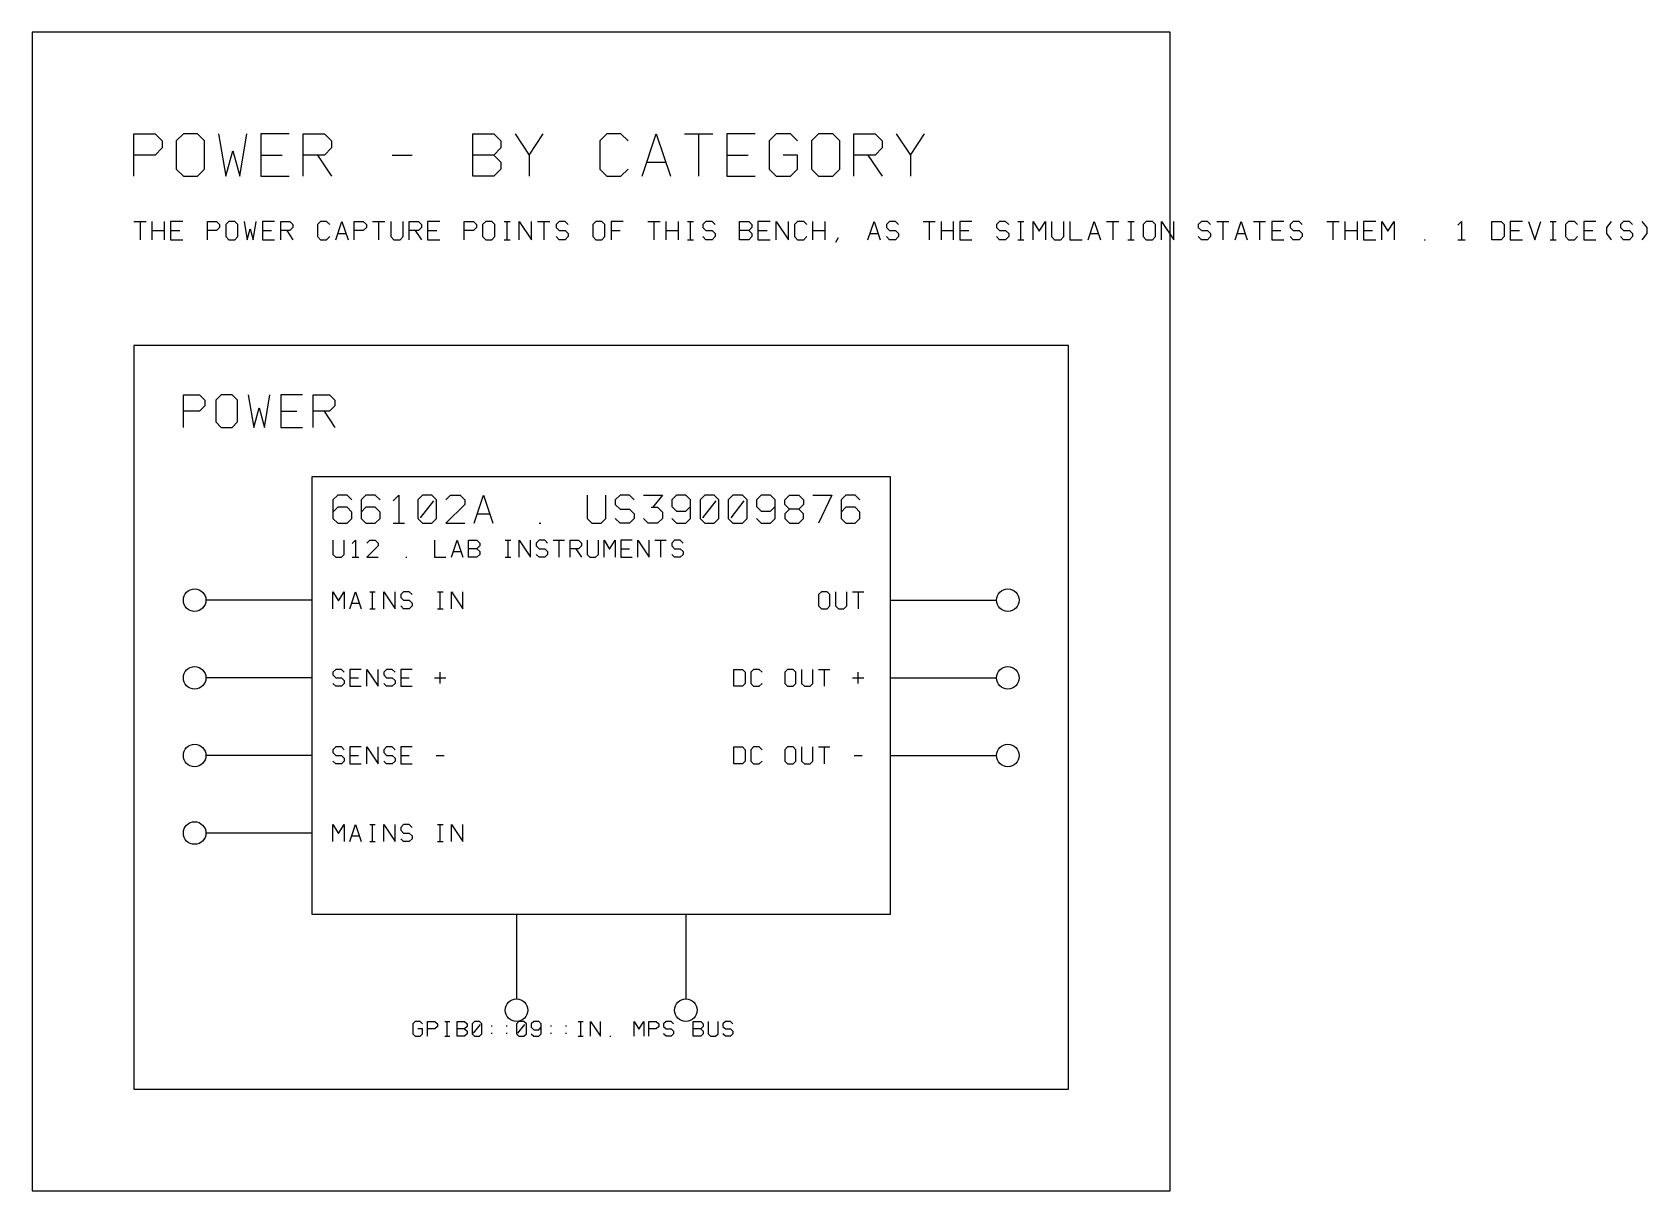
# Model space of a CAD drawing. Header units: millimetres. Extents: x 10 to 238, y 10 to 174.
import ezdxf

# ---------------------------------------------------------------- set-up
doc = ezdxf.new("R2010")
doc.units = ezdxf.units.MM
for name, color, linetype, lineweight in [('DEVICE', 7, 'CONTINUOUS', 25), ('GROUP', 6, 'CONTINUOUS', 25), ('LABEL', 8, 'CONTINUOUS', 25), ('POINT', 4, 'CONTINUOUS', 25), ('PORT_BUS', 5, 'CONTINUOUS', 25), ('PORT_IN', 3, 'CONTINUOUS', 25), ('PORT_OUT', 30, 'CONTINUOUS', 25), ('SHEET', 7, 'CONTINUOUS', 25)]:
    doc.layers.add(name, color=color, linetype=linetype, lineweight=lineweight)

msp = doc.modelspace()

# ---------------------------------------------------------------- linework, layer by layer
at = {"layer": 'DEVICE'}
msp.add_lwpolyline([(49.2, 48.8), (131.2, 48.8), (131.2, 110.8), (49.2, 110.8)], close=True, dxfattribs=at)
at = {"layer": 'GROUP'}
msp.add_lwpolyline([(24, 24), (156.4, 24), (156.4, 129.4), (24, 129.4)], close=True, dxfattribs=at)
for points in [[(31, 117.8), (31, 122.4), (33.3, 122.4), (34.066667, 121.633333), (34.066667, 120.866667), (33.3, 120.1), (31, 120.1)], [(36.366667, 117.8), (37.9, 117.8), (38.666667, 118.566667), (38.666667, 121.633333), (37.9, 122.4), (36.366667, 122.4), (35.6, 121.633333), (35.6, 118.566667), (36.366667, 117.8)], [(40.2, 122.4), (40.966667, 117.8), (41.733333, 120.56), (42.5, 117.8), (43.266667, 122.4)], [(47.866667, 122.4), (44.8, 122.4), (44.8, 117.8), (47.866667, 117.8)], [(49.4, 117.8), (49.4, 122.4), (51.7, 122.4), (52.466667, 121.633333), (52.466667, 120.866667), (51.7, 120.1), (49.4, 120.1)], [(44.8, 120.1), (47.1, 120.1)], [(50.933333, 120.1), (52.466667, 117.8)]]:
    msp.add_lwpolyline(points, dxfattribs=at)
at = {"layer": 'LABEL'}
for points in [[(54.866667, 107.533333), (54.2, 108.2), (52.866667, 108.2), (52.2, 107.533333), (52.2, 104.866667), (52.866667, 104.2), (54.2, 104.2), (54.866667, 104.866667), (54.866667, 105.8), (54.2, 106.466667), (52.866667, 106.466667), (52.2, 105.8)], [(58.866667, 107.533333), (58.2, 108.2), (56.866667, 108.2), (56.2, 107.533333), (56.2, 104.866667), (56.866667, 104.2), (58.2, 104.2), (58.866667, 104.866667), (58.866667, 105.8), (58.2, 106.466667), (56.866667, 106.466667), (56.2, 105.8)], [(60.733333, 107.4), (61.533333, 108.2), (61.533333, 104.2)], [(64.866667, 104.2), (66.2, 104.2), (66.866667, 104.866667), (66.866667, 107.533333), (66.2, 108.2), (64.866667, 108.2), (64.2, 107.533333), (64.2, 104.866667), (64.866667, 104.2)], [(68.2, 107.533333), (68.866667, 108.2), (70.2, 108.2), (70.866667, 107.533333), (70.866667, 106.866667), (68.2, 104.2), (70.866667, 104.2)], [(72.2, 104.2), (73.533333, 108.2), (74.866667, 104.2)], [(88.2, 108.2), (88.2, 104.866667), (88.866667, 104.2), (90.2, 104.2), (90.866667, 104.866667), (90.866667, 108.2)], [(94.866667, 107.533333), (94.2, 108.2), (92.866667, 108.2), (92.2, 107.533333), (92.2, 106.866667), (92.866667, 106.2), (94.2, 106.2), (94.866667, 105.533333), (94.866667, 104.866667), (94.2, 104.2), (92.866667, 104.2), (92.2, 104.866667)], [(96.2, 108.2), (98.866667, 108.2), (97.533333, 106.466667)], [(100.2, 104.866667), (100.866667, 104.2), (102.2, 104.2), (102.866667, 104.866667), (102.866667, 107.533333), (102.2, 108.2), (100.866667, 108.2), (100.2, 107.533333), (100.2, 106.6), (100.866667, 105.933333), (102.2, 105.933333), (102.866667, 106.6)], [(104.866667, 104.2), (106.2, 104.2), (106.866667, 104.866667), (106.866667, 107.533333), (106.2, 108.2), (104.866667, 108.2), (104.2, 107.533333), (104.2, 104.866667), (104.866667, 104.2)], [(108.866667, 104.2), (110.2, 104.2), (110.866667, 104.866667), (110.866667, 107.533333), (110.2, 108.2), (108.866667, 108.2), (108.2, 107.533333), (108.2, 104.866667), (108.866667, 104.2)], [(112.2, 104.866667), (112.866667, 104.2), (114.2, 104.2), (114.866667, 104.866667), (114.866667, 107.533333), (114.2, 108.2), (112.866667, 108.2), (112.2, 107.533333), (112.2, 106.6), (112.866667, 105.933333), (114.2, 105.933333), (114.866667, 106.6)], [(116.866667, 106.2), (116.2, 106.866667), (116.2, 107.533333), (116.866667, 108.2), (118.2, 108.2), (118.866667, 107.533333), (118.866667, 106.866667), (118.2, 106.2), (116.866667, 106.2), (116.2, 105.533333), (116.2, 104.866667), (116.866667, 104.2), (118.2, 104.2), (118.866667, 104.866667), (118.866667, 105.533333), (118.2, 106.2)], [(120.2, 108.2), (122.866667, 108.2), (121, 104.2)], [(126.866667, 107.533333), (126.2, 108.2), (124.866667, 108.2), (124.2, 107.533333), (124.2, 104.866667), (124.866667, 104.2), (126.2, 104.2), (126.866667, 104.866667), (126.866667, 105.8), (126.2, 106.466667), (124.866667, 106.466667), (124.2, 105.8)], [(64.6, 105), (66.466667, 107.4)], [(72.666667, 105.533333), (74.4, 105.533333)], [(97.266667, 106.466667), (98.2, 106.466667), (98.866667, 105.8), (98.866667, 104.866667), (98.2, 104.2), (96.866667, 104.2), (96.2, 104.866667)], [(104.6, 105), (106.466667, 107.4)], [(108.6, 105), (110.466667, 107.4)], [(60.733333, 104.2), (62.333333, 104.2)], [(81.4, 104.2), (81.666667, 104.2)], [(52.2, 101.8), (52.2, 99.8), (52.6, 99.4), (53.4, 99.4), (53.8, 99.8), (53.8, 101.8)], [(54.92, 101.32), (55.4, 101.8), (55.4, 99.4)], [(57, 101.4), (57.4, 101.8), (58.2, 101.8), (58.6, 101.4), (58.6, 101), (57, 99.4), (58.6, 99.4)], [(66.6, 101.8), (66.6, 99.4), (68.2, 99.4)], [(69, 99.4), (69.8, 101.8), (70.6, 99.4)], [(71.4, 99.4), (71.4, 101.8), (72.6, 101.8), (73, 101.4), (73, 101), (72.6, 100.6), (71.4, 100.6)], [(76.6, 101.8), (77.4, 101.8)], [(77, 99.4), (77, 101.8)], [(78.6, 99.4), (78.6, 101.8), (80.2, 99.4), (80.2, 101.8)], [(82.6, 101.4), (82.2, 101.8), (81.4, 101.8), (81, 101.4), (81, 101), (81.4, 100.6), (82.2, 100.6), (82.6, 100.2), (82.6, 99.8), (82.2, 99.4), (81.4, 99.4), (81, 99.8)], [(83.4, 101.8), (85, 101.8)], [(84.2, 101.8), (84.2, 99.4)], [(85.8, 99.4), (85.8, 101.8), (87, 101.8), (87.4, 101.4), (87.4, 101), (87, 100.6), (85.8, 100.6)], [(88.2, 101.8), (88.2, 99.8), (88.6, 99.4), (89.4, 99.4), (89.8, 99.8), (89.8, 101.8)], [(90.6, 99.4), (90.6, 101.8), (91.4, 100.52), (92.2, 101.8), (92.2, 99.4)], [(94.6, 101.8), (93, 101.8), (93, 99.4), (94.6, 99.4)], [(95.4, 99.4), (95.4, 101.8), (97, 99.4), (97, 101.8)], [(97.8, 101.8), (99.4, 101.8)], [(98.6, 101.8), (98.6, 99.4)], [(101.8, 101.4), (101.4, 101.8), (100.6, 101.8), (100.2, 101.4), (100.2, 101), (100.6, 100.6), (101.4, 100.6), (101.8, 100.2), (101.8, 99.8), (101.4, 99.4), (100.6, 99.4), (100.2, 99.8)], [(54.92, 99.4), (55.88, 99.4)], [(62.52, 99.4), (62.68, 99.4)], [(69.28, 100.2), (70.32, 100.2)], [(72.6, 100.6), (73, 100.2), (73, 99.8), (72.6, 99.4), (71.4, 99.4)], [(76.6, 99.4), (77.4, 99.4)], [(86.6, 100.6), (87.4, 99.4)], [(93, 100.6), (94.2, 100.6)], [(52.2, 92.1), (52.2, 94.5), (53, 93.22), (53.8, 94.5), (53.8, 92.1)], [(54.6, 92.1), (55.4, 94.5), (56.2, 92.1)], [(57.4, 94.5), (58.2, 94.5)], [(57.8, 92.1), (57.8, 94.5)], [(59.4, 92.1), (59.4, 94.5), (61, 92.1), (61, 94.5)], [(63.4, 94.1), (63, 94.5), (62.2, 94.5), (61.8, 94.1), (61.8, 93.7), (62.2, 93.3), (63, 93.3), (63.4, 92.9), (63.4, 92.5), (63, 92.1), (62.2, 92.1), (61.8, 92.5)], [(67, 94.5), (67.8, 94.5)], [(67.4, 92.1), (67.4, 94.5)], [(69, 92.1), (69, 94.5), (70.6, 92.1), (70.6, 94.5)], [(121.4, 92.1), (122.2, 92.1), (122.6, 92.5), (122.6, 94.1), (122.2, 94.5), (121.4, 94.5), (121, 94.1), (121, 92.5), (121.4, 92.1)], [(123.4, 94.5), (123.4, 92.5), (123.8, 92.1), (124.6, 92.1), (125, 92.5), (125, 94.5)], [(125.8, 94.5), (127.4, 94.5)], [(126.6, 94.5), (126.6, 92.1)], [(54.88, 92.9), (55.92, 92.9)], [(57.4, 92.1), (58.2, 92.1)], [(67, 92.1), (67.8, 92.1)], [(53.8, 83.1), (53.4, 83.5), (52.6, 83.5), (52.2, 83.1), (52.2, 82.7), (52.6, 82.3), (53.4, 82.3), (53.8, 81.9), (53.8, 81.5), (53.4, 81.1), (52.6, 81.1), (52.2, 81.5)], [(56.2, 83.5), (54.6, 83.5), (54.6, 81.1), (56.2, 81.1)], [(57, 81.1), (57, 83.5), (58.6, 81.1), (58.6, 83.5)], [(61, 83.1), (60.6, 83.5), (59.8, 83.5), (59.4, 83.1), (59.4, 82.7), (59.8, 82.3), (60.6, 82.3), (61, 81.9), (61, 81.5), (60.6, 81.1), (59.8, 81.1), (59.4, 81.5)], [(63.4, 83.5), (61.8, 83.5), (61.8, 81.1), (63.4, 81.1)], [(67.4, 81.5), (67.4, 83.1)], [(109, 81.1), (109, 83.5), (110.2, 83.5), (110.6, 83.1), (110.6, 81.5), (110.2, 81.1), (109, 81.1)], [(113, 83.1), (112.6, 83.5), (111.8, 83.5), (111.4, 83.1), (111.4, 81.5), (111.8, 81.1), (112.6, 81.1), (113, 81.5)], [(116.6, 81.1), (117.4, 81.1), (117.8, 81.5), (117.8, 83.1), (117.4, 83.5), (116.6, 83.5), (116.2, 83.1), (116.2, 81.5), (116.6, 81.1)], [(118.6, 83.5), (118.6, 81.5), (119, 81.1), (119.8, 81.1), (120.2, 81.5), (120.2, 83.5)], [(121, 83.5), (122.6, 83.5)], [(121.8, 83.5), (121.8, 81.1)], [(126.6, 81.5), (126.6, 83.1)], [(54.6, 82.3), (55.8, 82.3)], [(61.8, 82.3), (63, 82.3)], [(66.6, 82.3), (68.2, 82.3)], [(125.8, 82.3), (127.4, 82.3)], [(53.8, 72.1), (53.4, 72.5), (52.6, 72.5), (52.2, 72.1), (52.2, 71.7), (52.6, 71.3), (53.4, 71.3), (53.8, 70.9), (53.8, 70.5), (53.4, 70.1), (52.6, 70.1), (52.2, 70.5)], [(56.2, 72.5), (54.6, 72.5), (54.6, 70.1), (56.2, 70.1)], [(54.6, 71.3), (55.8, 71.3)], [(57, 70.1), (57, 72.5), (58.6, 70.1), (58.6, 72.5)], [(61, 72.1), (60.6, 72.5), (59.8, 72.5), (59.4, 72.1), (59.4, 71.7), (59.8, 71.3), (60.6, 71.3), (61, 70.9), (61, 70.5), (60.6, 70.1), (59.8, 70.1), (59.4, 70.5)], [(63.4, 72.5), (61.8, 72.5), (61.8, 70.1), (63.4, 70.1)], [(61.8, 71.3), (63, 71.3)], [(66.84, 71.3), (67.96, 71.3)], [(109, 70.1), (109, 72.5), (110.2, 72.5), (110.6, 72.1), (110.6, 70.5), (110.2, 70.1), (109, 70.1)], [(113, 72.1), (112.6, 72.5), (111.8, 72.5), (111.4, 72.1), (111.4, 70.5), (111.8, 70.1), (112.6, 70.1), (113, 70.5)], [(116.6, 70.1), (117.4, 70.1), (117.8, 70.5), (117.8, 72.1), (117.4, 72.5), (116.6, 72.5), (116.2, 72.1), (116.2, 70.5), (116.6, 70.1)], [(118.6, 72.5), (118.6, 70.5), (119, 70.1), (119.8, 70.1), (120.2, 70.5), (120.2, 72.5)], [(121, 72.5), (122.6, 72.5)], [(121.8, 72.5), (121.8, 70.1)], [(126.04, 71.3), (127.16, 71.3)], [(52.2, 59.1), (52.2, 61.5), (53, 60.22), (53.8, 61.5), (53.8, 59.1)], [(54.6, 59.1), (55.4, 61.5), (56.2, 59.1)], [(54.88, 59.9), (55.92, 59.9)], [(57.4, 61.5), (58.2, 61.5)], [(57.8, 59.1), (57.8, 61.5)], [(59.4, 59.1), (59.4, 61.5), (61, 59.1), (61, 61.5)], [(63.4, 61.1), (63, 61.5), (62.2, 61.5), (61.8, 61.1), (61.8, 60.7), (62.2, 60.3), (63, 60.3), (63.4, 59.9), (63.4, 59.5), (63, 59.1), (62.2, 59.1), (61.8, 59.5)], [(67, 61.5), (67.8, 61.5)], [(67.4, 59.1), (67.4, 61.5)], [(69, 59.1), (69, 61.5), (70.6, 59.1), (70.6, 61.5)], [(57.4, 59.1), (58.2, 59.1)], [(67, 59.1), (67.8, 59.1)], [(64.9, 33.25), (64.55, 33.6), (63.85, 33.6), (63.5, 33.25), (63.5, 31.85), (63.85, 31.5), (64.55, 31.5), (64.9, 31.85), (64.9, 32.55), (64.2, 32.55)], [(65.6, 31.5), (65.6, 33.6), (66.65, 33.6), (67, 33.25), (67, 32.9), (66.65, 32.55), (65.6, 32.55)], [(68.05, 33.6), (68.75, 33.6)], [(68.4, 31.5), (68.4, 33.6)], [(69.8, 31.5), (69.8, 33.6), (70.85, 33.6), (71.2, 33.25), (71.2, 32.9), (70.85, 32.55), (69.8, 32.55)], [(70.85, 32.55), (71.2, 32.2), (71.2, 31.85), (70.85, 31.5), (69.8, 31.5)], [(72.25, 31.5), (72.95, 31.5), (73.3, 31.85), (73.3, 33.25), (72.95, 33.6), (72.25, 33.6), (71.9, 33.25), (71.9, 31.85), (72.25, 31.5)], [(72.11, 31.92), (73.09, 33.18)], [(74.63, 32.97), (74.77, 32.97)], [(76.73, 32.97), (76.87, 32.97)], [(78.55, 31.5), (79.25, 31.5), (79.6, 31.85), (79.6, 33.25), (79.25, 33.6), (78.55, 33.6), (78.2, 33.25), (78.2, 31.85), (78.55, 31.5)], [(78.41, 31.92), (79.39, 33.18)], [(80.3, 31.85), (80.65, 31.5), (81.35, 31.5), (81.7, 31.85), (81.7, 33.25), (81.35, 33.6), (80.65, 33.6), (80.3, 33.25), (80.3, 32.76), (80.65, 32.41), (81.35, 32.41), (81.7, 32.76)], [(83.03, 32.97), (83.17, 32.97)], [(85.13, 32.97), (85.27, 32.97)], [(86.95, 33.6), (87.65, 33.6)], [(87.3, 31.5), (87.3, 33.6)], [(88.7, 31.5), (88.7, 33.6), (90.1, 31.5), (90.1, 33.6)], [(94.85, 31.5), (94.85, 33.6), (95.55, 32.48), (96.25, 33.6), (96.25, 31.5)], [(96.95, 31.5), (96.95, 33.6), (98, 33.6), (98.35, 33.25), (98.35, 32.9), (98, 32.55), (96.95, 32.55)], [(100.45, 33.25), (100.1, 33.6), (99.4, 33.6), (99.05, 33.25), (99.05, 32.9), (99.4, 32.55), (100.1, 32.55), (100.45, 32.2), (100.45, 31.85), (100.1, 31.5), (99.4, 31.5), (99.05, 31.85)], [(103.25, 31.5), (103.25, 33.6), (104.3, 33.6), (104.65, 33.25), (104.65, 32.9), (104.3, 32.55), (103.25, 32.55)], [(104.3, 32.55), (104.65, 32.2), (104.65, 31.85), (104.3, 31.5), (103.25, 31.5)], [(105.35, 33.6), (105.35, 31.85), (105.7, 31.5), (106.4, 31.5), (106.75, 31.85), (106.75, 33.6)], [(108.85, 33.25), (108.5, 33.6), (107.8, 33.6), (107.45, 33.25), (107.45, 32.9), (107.8, 32.55), (108.5, 32.55), (108.85, 32.2), (108.85, 31.85), (108.5, 31.5), (107.8, 31.5), (107.45, 31.85)], [(68.05, 31.5), (68.75, 31.5)], [(74.63, 31.92), (74.77, 31.92)], [(76.73, 31.92), (76.87, 31.92)], [(83.03, 31.92), (83.17, 31.92)], [(85.13, 31.92), (85.27, 31.92)], [(86.95, 31.5), (87.65, 31.5)], [(91.43, 31.5), (91.57, 31.5)]]:
    msp.add_lwpolyline(points, dxfattribs=at)
at = {"layer": 'POINT'}
for centre in [(32.6, 93.3), (147.8, 93.3), (32.6, 82.3), (147.8, 82.3), (32.6, 71.3), (147.8, 71.3), (32.6, 60.3), (78.2, 35.2), (102.2, 35.2)]:
    msp.add_circle(centre, 1.6, dxfattribs=at)
at = {"layer": 'PORT_BUS'}
for p, q in [((78.2, 48.8), (78.2, 36.8)), ((102.2, 48.8), (102.2, 36.8))]:
    msp.add_line(p, q, dxfattribs=at)
at = {"layer": 'PORT_IN'}
for p, q in [((49.2, 93.3), (34.2, 93.3)), ((49.2, 82.3), (34.2, 82.3)), ((49.2, 71.3), (34.2, 71.3)), ((49.2, 60.3), (34.2, 60.3))]:
    msp.add_line(p, q, dxfattribs=at)
at = {"layer": 'PORT_OUT'}
for p, q in [((131.2, 93.3), (146.2, 93.3)), ((131.2, 82.3), (146.2, 82.3)), ((131.2, 71.3), (146.2, 71.3))]:
    msp.add_line(p, q, dxfattribs=at)
at = {"layer": 'SHEET'}
msp.add_lwpolyline([(9.6, 9.6), (170.8, 9.6), (170.8, 173.8), (9.6, 173.8)], close=True, dxfattribs=at)
for points in [[(24, 153.4), (24, 159.4), (27, 159.4), (28, 158.4), (28, 157.4), (27, 156.4), (24, 156.4)], [(31, 153.4), (33, 153.4), (34, 154.4), (34, 158.4), (33, 159.4), (31, 159.4), (30, 158.4), (30, 154.4), (31, 153.4)], [(36, 159.4), (37, 153.4), (38, 157), (39, 153.4), (40, 159.4)], [(46, 159.4), (42, 159.4), (42, 153.4), (46, 153.4)], [(48, 153.4), (48, 159.4), (51, 159.4), (52, 158.4), (52, 157.4), (51, 156.4), (48, 156.4)], [(72, 153.4), (72, 159.4), (75, 159.4), (76, 158.4), (76, 157.4), (75, 156.4), (72, 156.4)], [(78, 159.4), (80, 156.4), (82, 159.4)], [(94, 158.4), (93, 159.4), (91, 159.4), (90, 158.4), (90, 154.4), (91, 153.4), (93, 153.4), (94, 154.4)], [(96, 153.4), (98, 159.4), (100, 153.4)], [(102, 159.4), (106, 159.4)], [(104, 159.4), (104, 153.4)], [(112, 159.4), (108, 159.4), (108, 153.4), (112, 153.4)], [(118, 158.4), (117, 159.4), (115, 159.4), (114, 158.4), (114, 154.4), (115, 153.4), (117, 153.4), (118, 154.4), (118, 156.4), (116, 156.4)], [(121, 153.4), (123, 153.4), (124, 154.4), (124, 158.4), (123, 159.4), (121, 159.4), (120, 158.4), (120, 154.4), (121, 153.4)], [(126, 153.4), (126, 159.4), (129, 159.4), (130, 158.4), (130, 157.4), (129, 156.4), (126, 156.4)], [(132, 159.4), (134, 156.4), (136, 159.4)], [(42, 156.4), (45, 156.4)], [(50, 156.4), (52, 153.4)], [(60.6, 156.4), (63.4, 156.4)], [(75, 156.4), (76, 155.4), (76, 154.4), (75, 153.4), (72, 153.4)], [(80, 156.4), (80, 153.4)], [(108, 156.4), (111, 156.4)], [(128, 156.4), (130, 153.4)], [(134, 156.4), (134, 153.4)], [(96.7, 155.4), (99.3, 155.4)], [(24, 147), (25.733333, 147)], [(24.866667, 147), (24.866667, 144.4)], [(26.6, 144.4), (26.6, 147)], [(28.333333, 144.4), (28.333333, 147)], [(30.933333, 147), (29.2, 147), (29.2, 144.4), (30.933333, 144.4)], [(34.4, 144.4), (34.4, 147), (35.7, 147), (36.133333, 146.566667), (36.133333, 146.133333), (35.7, 145.7), (34.4, 145.7)], [(37.433333, 144.4), (38.3, 144.4), (38.733333, 144.833333), (38.733333, 146.566667), (38.3, 147), (37.433333, 147), (37, 146.566667), (37, 144.833333), (37.433333, 144.4)], [(39.6, 147), (40.033333, 144.4), (40.466667, 145.96), (40.9, 144.4), (41.333333, 147)], [(43.933333, 147), (42.2, 147), (42.2, 144.4), (43.933333, 144.4)], [(44.8, 144.4), (44.8, 147), (46.1, 147), (46.533333, 146.566667), (46.533333, 146.133333), (46.1, 145.7), (44.8, 145.7)], [(51.733333, 146.566667), (51.3, 147), (50.433333, 147), (50, 146.566667), (50, 144.833333), (50.433333, 144.4), (51.3, 144.4), (51.733333, 144.833333)], [(52.6, 144.4), (53.466667, 147), (54.333333, 144.4)], [(55.2, 144.4), (55.2, 147), (56.5, 147), (56.933333, 146.566667), (56.933333, 146.133333), (56.5, 145.7), (55.2, 145.7)], [(57.8, 147), (59.533333, 147)], [(58.666667, 147), (58.666667, 144.4)], [(60.4, 147), (60.4, 144.833333), (60.833333, 144.4), (61.7, 144.4), (62.133333, 144.833333), (62.133333, 147)], [(63, 144.4), (63, 147), (64.3, 147), (64.733333, 146.566667), (64.733333, 146.133333), (64.3, 145.7), (63, 145.7)], [(67.333333, 147), (65.6, 147), (65.6, 144.4), (67.333333, 144.4)], [(70.8, 144.4), (70.8, 147), (72.1, 147), (72.533333, 146.566667), (72.533333, 146.133333), (72.1, 145.7), (70.8, 145.7)], [(73.833333, 144.4), (74.7, 144.4), (75.133333, 144.833333), (75.133333, 146.566667), (74.7, 147), (73.833333, 147), (73.4, 146.566667), (73.4, 144.833333), (73.833333, 144.4)], [(76.433333, 147), (77.3, 147)], [(76.866667, 144.4), (76.866667, 147)], [(78.6, 144.4), (78.6, 147), (80.333333, 144.4), (80.333333, 147)], [(81.2, 147), (82.933333, 147)], [(82.066667, 147), (82.066667, 144.4)], [(85.533333, 146.566667), (85.1, 147), (84.233333, 147), (83.8, 146.566667), (83.8, 146.133333), (84.233333, 145.7), (85.1, 145.7), (85.533333, 145.266667), (85.533333, 144.833333), (85.1, 144.4), (84.233333, 144.4), (83.8, 144.833333)], [(89.433333, 144.4), (90.3, 144.4), (90.733333, 144.833333), (90.733333, 146.566667), (90.3, 147), (89.433333, 147), (89, 146.566667), (89, 144.833333), (89.433333, 144.4)], [(93.333333, 147), (91.6, 147), (91.6, 144.4)], [(96.8, 147), (98.533333, 147)], [(97.666667, 147), (97.666667, 144.4)], [(99.4, 144.4), (99.4, 147)], [(101.133333, 144.4), (101.133333, 147)], [(102.433333, 147), (103.3, 147)], [(102.866667, 144.4), (102.866667, 147)], [(106.333333, 146.566667), (105.9, 147), (105.033333, 147), (104.6, 146.566667), (104.6, 146.133333), (105.033333, 145.7), (105.9, 145.7), (106.333333, 145.266667), (106.333333, 144.833333), (105.9, 144.4), (105.033333, 144.4), (104.6, 144.833333)], [(109.8, 144.4), (109.8, 147), (111.1, 147), (111.533333, 146.566667), (111.533333, 146.133333), (111.1, 145.7), (109.8, 145.7)], [(114.133333, 147), (112.4, 147), (112.4, 144.4), (114.133333, 144.4)], [(115, 144.4), (115, 147), (116.733333, 144.4), (116.733333, 147)], [(119.333333, 146.566667), (118.9, 147), (118.033333, 147), (117.6, 146.566667), (117.6, 144.833333), (118.033333, 144.4), (118.9, 144.4), (119.333333, 144.833333)], [(120.2, 144.4), (120.2, 147)], [(121.933333, 144.4), (121.933333, 147)], [(128, 144.4), (128.866667, 147), (129.733333, 144.4)], [(132.333333, 146.566667), (131.9, 147), (131.033333, 147), (130.6, 146.566667), (130.6, 146.133333), (131.033333, 145.7), (131.9, 145.7), (132.333333, 145.266667), (132.333333, 144.833333), (131.9, 144.4), (131.033333, 144.4), (130.6, 144.833333)], [(135.8, 147), (137.533333, 147)], [(136.666667, 147), (136.666667, 144.4)], [(138.4, 144.4), (138.4, 147)], [(140.133333, 144.4), (140.133333, 147)], [(142.733333, 147), (141, 147), (141, 144.4), (142.733333, 144.4)], [(147.933333, 146.566667), (147.5, 147), (146.633333, 147), (146.2, 146.566667), (146.2, 146.133333), (146.633333, 145.7), (147.5, 145.7), (147.933333, 145.266667), (147.933333, 144.833333), (147.5, 144.4), (146.633333, 144.4), (146.2, 144.833333)], [(149.233333, 147), (150.1, 147)], [(149.666667, 144.4), (149.666667, 147)], [(151.4, 144.4), (151.4, 147), (152.266667, 145.613333), (153.133333, 147), (153.133333, 144.4)], [(154, 147), (154, 144.833333), (154.433333, 144.4), (155.3, 144.4), (155.733333, 144.833333), (155.733333, 147)], [(156.6, 147), (156.6, 144.4), (158.333333, 144.4)], [(159.2, 144.4), (160.066667, 147), (160.933333, 144.4)], [(161.8, 147), (163.533333, 147)], [(162.666667, 147), (162.666667, 144.4)], [(164.833333, 147), (165.7, 147)], [(165.266667, 144.4), (165.266667, 147)], [(167.433333, 144.4), (168.3, 144.4), (168.733333, 144.833333), (168.733333, 146.566667), (168.3, 147), (167.433333, 147), (167, 146.566667), (167, 144.833333), (167.433333, 144.4)], [(169.6, 144.4), (169.6, 147), (171.333333, 144.4), (171.333333, 147)], [(176.533333, 146.566667), (176.1, 147), (175.233333, 147), (174.8, 146.566667), (174.8, 146.133333), (175.233333, 145.7), (176.1, 145.7), (176.533333, 145.266667), (176.533333, 144.833333), (176.1, 144.4), (175.233333, 144.4), (174.8, 144.833333)], [(177.4, 147), (179.133333, 147)], [(178.266667, 147), (178.266667, 144.4)], [(180, 144.4), (180.866667, 147), (181.733333, 144.4)], [(182.6, 147), (184.333333, 147)], [(183.466667, 147), (183.466667, 144.4)], [(186.933333, 147), (185.2, 147), (185.2, 144.4), (186.933333, 144.4)], [(189.533333, 146.566667), (189.1, 147), (188.233333, 147), (187.8, 146.566667), (187.8, 146.133333), (188.233333, 145.7), (189.1, 145.7), (189.533333, 145.266667), (189.533333, 144.833333), (189.1, 144.4), (188.233333, 144.4), (187.8, 144.833333)], [(193, 147), (194.733333, 147)], [(193.866667, 147), (193.866667, 144.4)], [(195.6, 144.4), (195.6, 147)], [(197.333333, 144.4), (197.333333, 147)], [(199.933333, 147), (198.2, 147), (198.2, 144.4), (199.933333, 144.4)], [(200.8, 144.4), (200.8, 147), (201.666667, 145.613333), (202.533333, 147), (202.533333, 144.4)], [(211.546667, 146.48), (212.066667, 147), (212.066667, 144.4)], [(216.4, 144.4), (216.4, 147), (217.7, 147), (218.133333, 146.566667), (218.133333, 144.833333), (217.7, 144.4), (216.4, 144.4)], [(220.733333, 147), (219, 147), (219, 144.4), (220.733333, 144.4)], [(221.6, 147), (222.466667, 144.4), (223.333333, 147)], [(224.633333, 147), (225.5, 147)], [(225.066667, 144.4), (225.066667, 147)], [(228.533333, 146.566667), (228.1, 147), (227.233333, 147), (226.8, 146.566667), (226.8, 144.833333), (227.233333, 144.4), (228.1, 144.4), (228.533333, 144.833333)], [(231.133333, 147), (229.4, 147), (229.4, 144.4), (231.133333, 144.4)], [(233.3, 147), (232.606667, 146.133333), (232.606667, 145.266667), (233.3, 144.4)], [(236.333333, 146.566667), (235.9, 147), (235.033333, 147), (234.6, 146.566667), (234.6, 146.133333), (235.033333, 145.7), (235.9, 145.7), (236.333333, 145.266667), (236.333333, 144.833333), (235.9, 144.4), (235.033333, 144.4), (234.6, 144.833333)], [(237.633333, 147), (238.326667, 146.133333), (238.326667, 145.266667), (237.633333, 144.4)], [(26.6, 145.7), (28.333333, 145.7)], [(29.2, 145.7), (30.5, 145.7)], [(42.2, 145.7), (43.5, 145.7)], [(45.666667, 145.7), (46.533333, 144.4)], [(52.903333, 145.266667), (54.03, 145.266667)], [(63.866667, 145.7), (64.733333, 144.4)], [(65.6, 145.7), (66.9, 145.7)], [(76.433333, 144.4), (77.3, 144.4)], [(91.6, 145.7), (92.9, 145.7)], [(99.4, 145.7), (101.133333, 145.7)], [(102.433333, 144.4), (103.3, 144.4)], [(111.1, 145.7), (111.533333, 145.266667), (111.533333, 144.833333), (111.1, 144.4), (109.8, 144.4)], [(112.4, 145.7), (113.7, 145.7)], [(120.2, 145.7), (121.933333, 145.7)], [(123.753333, 144.66), (123.406667, 144.01)], [(128.303333, 145.266667), (129.43, 145.266667)], [(138.4, 145.7), (140.133333, 145.7)], [(141, 145.7), (142.3, 145.7)], [(149.233333, 144.4), (150.1, 144.4)], [(159.503333, 145.266667), (160.63, 145.266667)], [(164.833333, 144.4), (165.7, 144.4)], [(180.303333, 145.266667), (181.43, 145.266667)], [(185.2, 145.7), (186.5, 145.7)], [(195.6, 145.7), (197.333333, 145.7)], [(198.2, 145.7), (199.5, 145.7)], [(206.78, 144.4), (206.953333, 144.4)], [(211.546667, 144.4), (212.586667, 144.4)], [(219, 145.7), (220.3, 145.7)], [(224.633333, 144.4), (225.5, 144.4)], [(229.4, 145.7), (230.7, 145.7)]]:
    msp.add_lwpolyline(points, dxfattribs=at)

doc.saveas('drawing.dxf')
